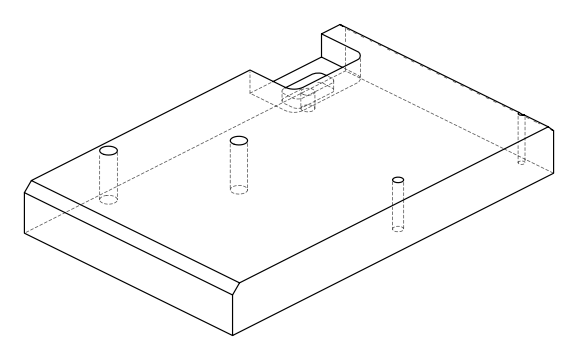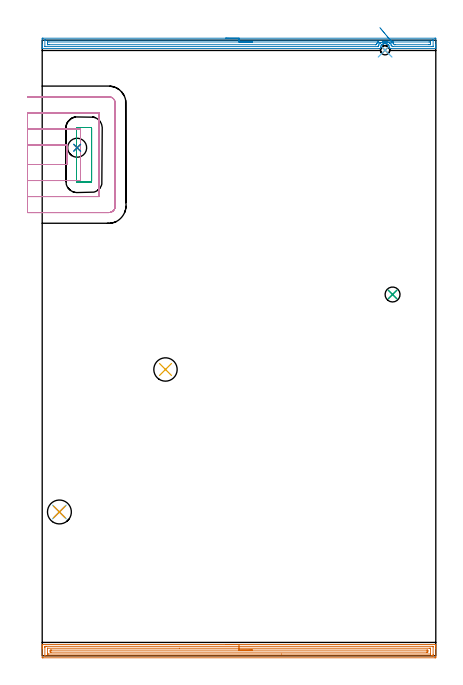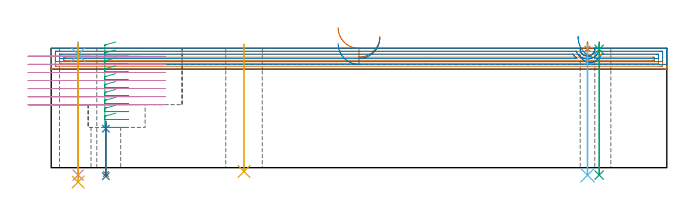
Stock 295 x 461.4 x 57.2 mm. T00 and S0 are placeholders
(PLAN: 15 operations, 9 tool changes, 34.7 min)
(1 AREA_MILL | FG_CHAMFER_SURFACE | UGT0205_001 | 9.66 min | 14746 mm3)
(2 AREA_MILL_1 | FG_CHAMFER_SURFACE_1 | UGT0205_001 | 7.41 min | 8746 mm3)
(3 MILL_RECTANGULAR_POCKET | POCKET_RECTANGULAR_STRAIGHT | UGT0201_008 | Follow Part, ap 4, ae 75% | 3.16 min | 56365 mm3)
(4 MILL_SLOT | SLOT_PARTIAL_RECTANGULAR | UGT0201_008 | Follow Part, ap 4, ae 75% | 12.8 min | 132009 mm3)
(5 INDEXABLE_INSERT_DRILL_THROUGH_HOLE_FROM_SOLID | STEP1HOLE | NXT0302_006 | 0.25 min | 13722 mm3)
(6 SPOT_DRILL | STEP1HOLE_1 | NXT0321_9005460120000 | 0.05 min | 187 mm3)
(7 SPOT_DRILL_1 | STEP1HOLE_2 | NXT0321_9005460120000 | 0.03 min | 1 mm3)
(8 SPOT_DRILL_2 | STEP1HOLE_3 | NXT0321_9005460120000 | 0.04 min | 8 mm3)
(9 SPOT_DRILL_3 | STEP1HOLE_4 | NXT0321_9005460120000 | 0.03 min | 4 mm3)
(10 DRILL_THROUGH_HOLE_INTO_CENTER | STEP1HOLE_1 | NXT0301_083 | 0.25 min | 5433 mm3)
(11 DRILL_TO_ENLARGE_THROUGH_HOLE | STEP1HOLE_1 | UGT0301_249 | 0.27 min | 8739 mm3)
(12 DRILL_THROUGH_HOLE_INTO_CENTER_1 | STEP1HOLE_2 | UGT0301_465 | 0.25 min | 2152 mm3)
(13 DRILL_THROUGH_HOLE_INTO_CENTER_2 | STEP1HOLE_3 | NXT0301_055 | 0.11 min | 1106 mm3)
(14 DRILL_TO_ENLARGE_THROUGH_HOLE_1 | STEP1HOLE_3 | NXT0301_105 | 0.11 min | 1960 mm3)
(15 DRILL_THROUGH_HOLE_INTO_CENTER_3 | STEP1HOLE_4 | NXT0301_083 | 0.25 min | 5588 mm3)
(TOOL UGT0205_001 | Chamfer Mill 20 x 3 x 45 deg. | D20 FL50 Z2)
(TOOL UGT0201_008 | End Mill 16 mm | D16 FL32 Z4)
(TOOL NXT0302_006 | Index. Insert Drill 17.5mm [880-D1750L25-05] | D17.5 PA176 FL88 Z2)
(TOOL NXT0321_9005460120000 | NC Spot Drill, 142deg, 12mm, Carbide, Uncoated | D12 PA142 FL30 Z2)
(TOOL NXT0301_083 | Carbide Drill 11.2mm [860.1-1120-056A1-MM 2214] | D11.2 PA140 FL72 Z2)
(TOOL UGT0301_249 | Twist Drill 17.9 mm | D17.9 PA118 FL130 Z2)
(TOOL UGT0301_465 | Carbide Drill 7.0 mm | D7 PA118 FL69 Z2)
(TOOL NXT0301_055 | Carbide Drill 8.4mm [860.1-0840-042A1-MM 2214] | D8.4 PA140 FL61 Z2)
(TOOL NXT0301_105 | Carbide Drill 14.25mm [860.1-1425-071A1-MM 2214] | D14.25 PA140 FL83 Z2)
(OP 1 AREA_MILL)
G17 G21 G94 G90
T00 M6
G54
G17 G0 G90 X137.5 Y8.5 S1061 M3
G43 Z67.2 H0
G94 G1 X137.538 Z66.328 F250.
X137.652 Z65.463
X137.841 Z64.612
X138.103 Z63.78
X138.437 Z62.974
X138.84 Z62.2
X139.308 Z61.464
X139.84 Z60.772
X140.429 Z60.129
X141.072 Z59.54
X141.764 Z59.008
X142.5 Z58.54
X143.274 Z58.137
X144.08 Z57.803
X144.912 Z57.541
X145.764 Z57.352
X146.628 Z57.238
X147.5 Z57.2
X294.834
X294.99 Y8.497 Z57.188
X294.993 Y8.461 Z57.152
X295. Y8.088 Z56.787
Y7.715 Z56.415
Y7.056 Z55.751
Y5.837 Z54.534
Y5.278 Z53.972
Y-0.335 Z48.362
X294.996 Y-0.944 Z47.753
X294.992 Y-1.492 Z47.206
X294.94 Y-1.494 Z47.203
X294.388 Y-1.5 Z47.2
X0.612
X0.274 Y-1.496 Z47.202
X0.01 Y-1.492 Z47.206
X0. Y-1.224 Z47.473
Y5.278 Z53.972
Y5.837 Z54.534
Y6.167 Z54.863
Y6.726 Z55.422
Y7.056 Z55.751
Y7.716 Z56.415
Y8.088 Z56.787
X0.007 Y8.461 Z57.152
X0.01 Y8.497 Z57.188
X0.166 Y8.5 Z57.2
X147.5
Y7.086 Z55.786
X292.572 Y7.085 Z55.785
X292.602 Y7.084 Z55.784
X292.99 Y7.056 Z55.756
X292.999 Y6.661 Z55.361
X293. Y0.833 Z49.533
X292.999 Y0.438 Z49.138
X292.99 Y-0.056 Z48.644
X292.631 Y-0.084 Z48.616
X292.602 Y-0.085 Z48.615
X291.739 Y-0.086 Z48.614
X2.428 Y-0.085 Z48.615
X2.398 Y-0.084 Z48.616
X2.01 Y-0.056 Z48.644
X2.001 Y0.339 Z49.039
X2. Y6.167 Z54.867
X2.001 Y6.562 Z55.262
X2.01 Y7.056 Z55.756
X2.369 Y7.084 Z55.784
X2.398 Y7.085 Z55.785
X3.261 Y7.086 Z55.786
X147.5
Y5.672 Z54.372
X290.421 Y5.671 Z54.371
X290.816 Y5.67 Z54.37
X290.947 Y5.668 Z54.368
X290.986 Y5.665 Z54.365
X290.993 Y5.583 Z54.283
X290.998 Y5.461 Z54.161
X291. Y5.278 Z53.978
Y5.095 Z53.795
X290.999 Y1.54 Z50.24
X290.99 Y1.357 Z50.057
X290.981 Y1.335 Z50.035
X290.963 Y1.332 Z50.032
X290.915 Y1.329 Z50.029
X179.399 Y1.328 Z50.028
X4.579 Y1.329 Z50.029
X4.184 Y1.33 Z50.03
X4.053 Y1.332 Z50.032
X4.014 Y1.335 Z50.035
X4.007 Y1.417 Z50.117
X4.002 Y1.539 Z50.239
X4. Y1.722 Z50.422
Y1.905 Z50.605
X4.001 Y5.459 Z54.159
X4.01 Y5.643 Z54.343
X4.019 Y5.665 Z54.365
X4.037 Y5.668 Z54.368
X4.085 Y5.671 Z54.371
X102.869 Y5.672 Z54.372
X147.5
Y4.257 Z52.957
X288.27
X288.924 Y4.25 Z52.95
X288.99 Y4.242 Z52.942
X288.995 Y4.146 Z52.846
X288.998 Y3.941 Z52.641
X289. Y3.53 Z52.23
X288.998 Y3.071 Z51.771
X288.995 Y2.856 Z51.556
X288.99 Y2.755 Z51.455
X288.891 Y2.749 Z51.449
X288.137 Y2.743 Z51.443
X288.005
X6.73
X6.076 Y2.75 Z51.45
X6.01 Y2.758 Z51.458
X6.005 Y2.854 Z51.554
X6.002 Y3.059 Z51.759
X6. Y3.47 Z52.17
X6.002 Y3.929 Z52.629
X6.005 Y4.144 Z52.844
X6.01 Y4.245 Z52.945
X6.109 Y4.251 Z52.951
X6.863 Y4.257 Z52.957
X6.995
X147.5
X148.372 Z52.995
X149.236 Z53.109
X150.088 Z53.298
X150.92 Z53.56
X151.726 Z53.894
X152.5 Z54.297
X153.236 Z54.766
X153.928 Z55.297
X154.571 Z55.886
X155.16 Z56.529
X155.692 Z57.222
X156.16 Z57.957
X156.563 Z58.731
X156.897 Z59.537
X157.159 Z60.369
X157.348 Z61.221
X157.462 Z62.086
X157.5 Z62.957
G0 Z67.2
M5
M2
(OP 2 AREA_MILL_1)
G17 G21 G94 G90
T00 M6
G54
G17 G0 G90 X137.5 Y462.9 S1061 M3
G43 Z67.2 H0
Z59.5
G94 G1 X137.538 Z58.628 F250.
X137.652 Z57.764
X137.841 Z56.912
X138.103 Z56.08
X138.437 Z55.274
X138.84 Z54.5
X139.308 Z53.764
X139.84 Z53.072
X140.429 Z52.429
X141.072 Z51.84
X141.764 Z51.309
X142.5 Z50.84
X143.274 Z50.437
X144.08 Z50.103
X144.912 Z49.841
X145.764 Z49.652
X146.628 Z49.538
X147.5 Z49.5
X294.388
X294.745 Y462.898 Z49.501
X294.99 Y462.893 Z49.504
X295. Y462.548 Z49.849
Y458.176 Z54.218
Y457.626 Z54.771
Y457.301 Z55.095
Y456.751 Z55.645
Y456.427 Z55.968
Y455.778 Z56.622
Y455.462 Z56.938
X294.998 Y455.329 Z57.063
X294.99 Y455.202 Z57.188
X294.834 Y455.2 Z57.2
X261.349
X260.504 Y455.207 Z57.193
X260.469 Y455.765 Z56.635
X260.401 Y456.208 Z56.189
X260.385 Y456.277 Z56.12
X260.274 Y456.596 Z55.797
X260.239 Y456.696 Z55.698
X260.159 Y456.864 Z55.53
X260.07 Y457.053 Z55.346
X260.046 Y457.103 Z55.296
X260.01 Y457.158 Z55.241
X259.915 Y457.301 Z55.096
X259.791 Y457.491 Z54.908
X259.685 Y457.619 Z54.78
X259.493 Y457.85 Z54.549
X259.477 Y457.866 Z54.534
X259.339 Y457.996 Z54.402
X258.984 Y458.271 Z54.129
X258.601 Y458.505 Z53.895
X258.384 Y458.607 Z53.791
X258.224 Y458.669 Z53.727
X258.164 Y458.693 Z53.704
X258.04 Y458.733 Z53.666
X257.938 Y458.765 Z53.634
X257.844 Y458.788 Z53.611
X257.777 Y458.803 Z53.593
X257.708 Y458.821 Z53.577
X257.654 Y458.831 Z53.568
X257.621 Y458.837 Z53.562
X257.482 Y458.859 Z53.535
X257.48
X257.355 Y458.877 Z53.522
X257.318 Y458.881 Z53.516
X257.287 Y458.886 Z53.513
X257.254 Y458.89 Z53.509
X257.035 Y458.893 Z53.501
X256.797 Y458.891 Z53.507
X256.746 Y458.89 Z53.509
X256.332 Y458.823 Z53.574
X256.12 Y458.77 Z53.626
X255.924 Y458.721 Z53.677
X255.691 Y458.639 Z53.758
X255.545 Y458.574 Z53.823
X255.464 Y458.538 Z53.86
X255.297 Y458.451 Z53.949
X255.244 Y458.423 Z53.977
X255.031 Y458.288 Z54.112
X254.892 Y458.176 Z54.22
X254.801 Y458.104 Z54.294
X254.666 Y457.997 Z54.402
X254.604 Y457.934 Z54.465
X254.557 Y457.884 Z54.512
X254.503 Y457.83 Z54.569
X254.389 Y457.712 Z54.686
X254.348 Y457.662 Z54.736
X254.292 Y457.593 Z54.803
X254.206 Y457.49 Z54.908
X254.139 Y457.408 Z54.989
X254.074 Y457.301 Z55.095
X253.954 Y457.102 Z55.295
X253.748 Y456.665 Z55.734
X253.674 Y456.427 Z55.969
X253.61 Y456.224 Z56.175
X253.606 Y456.21 Z56.19
X253.531 Y455.764 Z56.634
X253.504 Y455.314 Z57.083
X253.496 Y455.206 Z57.192
X253.313 Y455.2 Z57.2
X0.166
X0.01 Y455.202 Z57.188
X0.002 Y455.329 Z57.063
X0. Y455.462 Z56.938
Y455.778 Z56.622
Y456.427 Z55.968
Y457.626 Z54.771
Y458.176 Z54.218
Y462.273 Z50.124
X0.003 Y462.548 Z49.849
X0.01 Y462.893 Z49.504
X0.255 Y462.898 Z49.501
X0.612 Y462.9 Z49.5
X147.5
Y461.486 Z50.914
X292.602 Y461.485 Z50.915
X292.795 Y461.484 Z50.916
X292.949 Y461.481 Z50.919
X292.982 Y461.479 Z50.921
X292.99 Y461.462 Z50.938
X292.993 Y461.434 Z50.966
X292.999 Y461.284 Z51.116
Y456.912 Z55.488
X292.997 Y456.782 Z55.618
X292.992 Y456.678 Z55.722
X292.987 Y456.621 Z55.779
X292.952 Y456.62 Z55.78
X292.602 Y456.616 Z55.784
X292.41 Y456.615 Z55.785
X291.709 Y456.614 Z55.786
X262.944
X262.593 Y456.616 Z55.784
X262.418 Y456.619 Z55.781
X262.338 Y456.621 Z55.779
X262.242 Y456.859 Z55.541
X262.052 Y457.301 Z55.099
X261.884 Y457.652 Z54.748
X261.531 Y458.176 Z54.224
X261.349 Y458.403 Z53.997
X261.186 Y458.59 Z53.81
X261.033 Y458.744 Z53.656
X260.873 Y458.893 Z53.507
X260.677 Y459.05 Z53.35
X260.456 Y459.219 Z53.181
X259.952 Y459.544 Z52.856
X259.563 Y459.743 Z52.657
X259.131 Y459.924 Z52.476
X258.67 Y460.074 Z52.326
X258.464 Y460.127 Z52.273
X258.073 Y460.208 Z52.192
X257.777 Y460.254 Z52.146
X257.4 Y460.294 Z52.106
X256.885 Y460.301 Z52.099
X256.513 Y460.288 Z52.112
X255.992 Y460.213 Z52.187
X255.742 Y460.169 Z52.231
X255.099 Y460.004 Z52.396
X255.037 Y459.985 Z52.415
X254.863 Y459.924 Z52.476
X254.403 Y459.731 Z52.669
X254.323 Y459.695 Z52.705
X254.206 Y459.633 Z52.767
X253.831 Y459.417 Z52.983
X253.666 Y459.312 Z53.088
X253.313 Y459.05 Z53.35
X253.011 Y458.779 Z53.621
X252.857 Y458.622 Z53.778
X252.712 Y458.47 Z53.93
X252.459 Y458.176 Z54.224
X252.42 Y458.127 Z54.273
X252.1 Y457.615 Z54.785
X251.95 Y457.301 Z55.099
X251.82 Y457.015 Z55.385
X251.673 Y456.62 Z55.78
X251.657 Y456.619 Z55.781
X251.615 Y456.616 Z55.784
X251.527 Y456.615 Z55.785
X251.336 Y456.614 Z55.786
X2.398 Y456.615 Z55.785
X2.205 Y456.616 Z55.784
X2.051 Y456.619 Z55.781
X2.018 Y456.621 Z55.779
X2.01 Y456.638 Z55.762
X2.007 Y456.666 Z55.734
X2.001 Y456.815 Z55.585
Y461.284 Z51.116
X2.007 Y461.434 Z50.966
X2.01 Y461.462 Z50.938
X2.018 Y461.479 Z50.921
X2.051 Y461.481 Z50.919
X2.205 Y461.484 Z50.916
X2.398 Y461.485 Z50.915
X2.589 Y461.486 Z50.914
X147.5
Y460.072 Z52.328
X251.677 Y460.071 Z52.329
X251.777 Y460.07 Z52.33
X251.857 Y460.067 Z52.333
X251.894 Y460.065 Z52.335
X251.876 Y460.045 Z52.355
X251.74 Y459.924 Z52.476
X251.628 Y459.825 Z52.575
X251.527 Y459.734 Z52.666
X251.179 Y459.391 Z53.009
X250.872 Y459.05 Z53.35
X250.764 Y458.923 Z53.477
X250.634 Y458.758 Z53.642
X250.403 Y458.402 Z53.998
X250.261 Y458.176 Z54.224
X250.193 Y458.065 Z54.335
X250.177 Y458.043 Z54.357
X250.171 Y458.036 Z54.364
X250.141 Y458.034 Z54.366
X250.042 Y458.03 Z54.37
X249.891 Y458.029 Z54.371
X249.741 Y458.028 Z54.372
X5.077 Y458.029
X4.333 Y458.03 Z54.37
X4.184 Y458.032 Z54.368
X4.036 Y458.035 Z54.365
X4.009 Y458.041 Z54.359
X4.006 Y458.068 Z54.332
X4.002 Y458.116 Z54.284
X4.001 Y458.176 Z54.224
X4. Y458.356 Z54.044
Y459.05 Z53.35
Y459.23 Z53.17
X4.004 Y459.924 Z52.476
X4.007 Y460.014 Z52.386
X4.01 Y460.055 Z52.345
X4.04 Y460.066 Z52.334
X5.077 Y460.071 Z52.329
X147.5 Y460.072 Z52.328
X148.372 Z52.367
X149.236 Z52.48
X150.088 Z52.669
X150.92 Z52.932
X151.726 Z53.265
X152.5 Z53.668
X153.236 Z54.137
X153.928 Z54.668
X154.571 Z55.257
X155.16 Z55.901
X155.692 Z56.593
X156.16 Z57.328
X156.563 Z58.102
X156.897 Z58.908
X157.159 Z59.74
X157.348 Z60.592
X157.462 Z61.457
X157.5 Z62.328
G0 Z67.2
X252.555 Y459.658
Z62.751
G1 X252.556 Z61.879
X252.633 Y459.661 Z61.01
X252.785 Y459.668 Z60.151
X253.012 Y459.677 Z59.308
X253.311 Y459.69 Z58.489
X253.68 Y459.706 Z57.699
X254.117 Y459.724 Z56.944
X254.617 Y459.746 Z56.23
X255.178 Y459.77 Z55.562
X255.795 Y459.796 Z54.946
X256.463 Y459.824 Z54.386
X257.178 Y459.855 Z53.886
X257.933 Y459.887 Z53.451
X258.724 Y459.921 Z53.083
X259.543 Y459.956 Z52.785
X260.385 Y459.992 Z52.56
X261.244 Y460.028 Z52.41
X262.112 Y460.065 Z52.335
X262.161 Y460.067 Z52.333
X262.242 Y460.069 Z52.331
X262.985 Y460.071 Z52.329
X263.135 Y460.072 Z52.328
X289.923 Y460.071 Z52.329
X290.667 Y460.07 Z52.33
X290.816 Y460.068 Z52.332
X290.965 Y460.065 Z52.335
X290.991 Y460.059 Z52.341
X290.994 Y460.032 Z52.368
X290.998 Y459.984 Z52.416
X290.999 Y459.924 Z52.476
X291. Y459.744 Z52.656
Y459.05 Z53.35
Y458.87 Z53.53
X290.996 Y458.176 Z54.224
X290.993 Y458.086 Z54.314
X290.99 Y458.045 Z54.355
X290.96 Y458.034 Z54.366
X289.923 Y458.029 Z54.371
X264.771
X264.028 Y458.031 Z54.369
X263.878 Y458.034 Z54.366
X263.84 Y458.035 Z54.365
X263.821 Y458.053 Z54.347
X263.135 Y459.05 Z53.35
X262.916 Y459.3 Z53.1
X262.712 Y459.514 Z52.886
X262.501 Y459.716 Z52.684
X262.172 Y460.002 Z52.398
X262.139 Y460.033 Z52.367
X262.112 Y460.065 Z52.335
X261.652 Y460.613 Z51.835
X261.166 Y461.192 Z51.4
X260.657 Y461.797 Z51.032
X260.129 Y462.425 Z50.734
X259.587 Y463.071 Z50.509
X259.034 Y463.729 Z50.359
X258.475 Y464.394 Z50.284
X257.914 Y465.062 Z50.285
X257.355 Y465.727 Z50.362
X256.803 Y466.385 Z50.514
X256.261 Y467.03 Z50.741
X255.734 Y467.658 Z51.04
X255.225 Y468.263 Z51.409
X254.74 Y468.841 Z51.846
X254.28 Y469.388 Z52.347
X253.851 Y469.899 Z52.909
X253.455 Y470.371 Z53.526
X253.094 Y470.799 Z54.195
G0 Z67.2
M5
M2
(OP 3 MILL_RECTANGULAR_POCKET)
G17 G21 G94 G90
T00 M6
G54
G17 G0 G90 X30.894 Y396. S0 M3
G43 Z67.2 H0
Z60.2
G94 G1 X26.3 Z58.969 F250.
X26.222 Z58.948
X26.033 Y395.943 Z58.895
X25.872 Y395.828 Z58.842
X25.757 Y395.667 Z58.789
X25.7 Y395.478 Z58.736
Y395.4 Z58.715
Y375.6 Z53.41
Y355.8 F500.
G3 X26.3 Y355.2 R0.6
G1 X36.4
G3 X37. Y355.8 R0.6
G1 Y395.4
G3 X36.4 Y396. R0.6
G1 X26.3
G3 X25.7 Y395.4 R0.6
G1 Y375.6
Y374.6
G0 X30.894 Y396. Z56.41
G1 X26.3 Z55.179 F250.
X26.222 Z55.158
X26.033 Y395.943 Z55.105
X25.872 Y395.828 Z55.052
X25.757 Y395.667 Z54.999
X25.7 Y395.478 Z54.946
Y395.4 Z54.925
Y375.6 Z49.62
Y355.8 F500.
G3 X26.3 Y355.2 R0.6
G1 X36.4
G3 X37. Y355.8 R0.6
G1 Y395.4
G3 X36.4 Y396. R0.6
G1 X26.3
G3 X25.7 Y395.4 R0.6
G1 Y375.6
Y374.6
G0 X30.894 Y396. Z52.62
G1 X26.3 Z51.389 F250.
X26.222 Z51.368
X26.033 Y395.943 Z51.315
X25.872 Y395.828 Z51.262
X25.757 Y395.667 Z51.209
X25.7 Y395.478 Z51.156
Y395.4 Z51.135
Y375.6 Z45.83
Y355.8 F500.
G3 X26.3 Y355.2 R0.6
G1 X36.4
G3 X37. Y355.8 R0.6
G1 Y395.4
G3 X36.4 Y396. R0.6
G1 X26.3
G3 X25.7 Y395.4 R0.6
G1 Y375.6
Y374.6
G0 X30.894 Y396. Z48.83
G1 X26.3 Z47.599 F250.
X26.222 Z47.578
X26.033 Y395.943 Z47.525
X25.872 Y395.828 Z47.472
X25.757 Y395.667 Z47.419
X25.7 Y395.478 Z47.366
Y395.4 Z47.345
Y375.6 Z42.04
Y355.8 F500.
G3 X26.3 Y355.2 R0.6
G1 X36.4
G3 X37. Y355.8 R0.6
G1 Y395.4
G3 X36.4 Y396. R0.6
G1 X26.3
G3 X25.7 Y395.4 R0.6
G1 Y375.6
Y374.6
G0 X30.894 Y396. Z45.04
G1 X26.3 Z43.809 F250.
X26.222 Z43.788
X26.033 Y395.943 Z43.735
X25.872 Y395.828 Z43.682
X25.757 Y395.667 Z43.629
X25.7 Y395.478 Z43.576
Y395.4 Z43.555
Y375.6 Z38.25
Y355.8 F500.
G3 X26.3 Y355.2 R0.6
G1 X36.4
G3 X37. Y355.8 R0.6
G1 Y395.4
G3 X36.4 Y396. R0.6
G1 X26.3
G3 X25.7 Y395.4 R0.6
G1 Y375.6
Y374.6
G0 X30.894 Y396. Z41.25
G1 X26.3 Z40.019 F250.
X26.222 Z39.998
X26.033 Y395.943 Z39.945
X25.872 Y395.828 Z39.892
X25.757 Y395.667 Z39.839
X25.7 Y395.478 Z39.786
Y395.4 Z39.765
Y375.6 Z34.46
Y355.8 F500.
G3 X26.3 Y355.2 R0.6
G1 X36.4
G3 X37. Y355.8 R0.6
G1 Y395.4
G3 X36.4 Y396. R0.6
G1 X26.3
G3 X25.7 Y395.4 R0.6
G1 Y375.6
Y374.6
G0 X30.894 Y396. Z37.46
G1 X26.3 Z36.229 F250.
X26.222 Z36.208
X26.033 Y395.943 Z36.155
X25.872 Y395.828 Z36.102
X25.757 Y395.667 Z36.049
X25.7 Y395.478 Z35.996
Y395.4 Z35.975
Y375.6 Z30.67
Y355.8 F500.
G3 X26.3 Y355.2 R0.6
G1 X36.4
G3 X37. Y355.8 R0.6
G1 Y395.4
G3 X36.4 Y396. R0.6
G1 X26.3
G3 X25.7 Y395.4 R0.6
G1 Y375.6
Y374.6
G0 X30.894 Y396. Z33.67
G1 X26.3 Z32.439 F250.
X26.222 Z32.418
X26.033 Y395.943 Z32.365
X25.872 Y395.828 Z32.312
X25.757 Y395.667 Z32.259
X25.7 Y395.478 Z32.206
Y395.4 Z32.185
Y375.6 Z26.88
Y355.8 F500.
G3 X26.3 Y355.2 R0.6
G1 X36.4
G3 X37. Y355.8 R0.6
G1 Y395.4
G3 X36.4 Y396. R0.6
G1 X26.3
G3 X25.7 Y395.4 R0.6
G1 Y375.6
Y374.6
G0 X30.894 Y396. Z29.88
G1 X26.3 Z28.649 F250.
X26.222 Z28.628
X26.033 Y395.943 Z28.575
X25.872 Y395.828 Z28.522
X25.757 Y395.667 Z28.469
X25.7 Y395.478 Z28.416
Y395.4 Z28.395
Y375.6 Z23.09
Y355.8 F500.
G3 X26.3 Y355.2 R0.6
G1 X36.4
G3 X37. Y355.8 R0.6
G1 Y395.4
G3 X36.4 Y396. R0.6
G1 X26.3
G3 X25.7 Y395.4 R0.6
G1 Y375.6
Y374.6
G0 X30.894 Y396. Z26.09
G1 X26.3 Z24.859 F250.
X26.222 Z24.838
X26.033 Y395.943 Z24.785
X25.872 Y395.828 Z24.732
X25.757 Y395.667 Z24.679
X25.7 Y395.478 Z24.626
Y395.4 Z24.605
Y375.6 Z19.3
Y355.8 F500.
G3 X26.3 Y355.2 R0.6
G1 X36.4
G3 X37. Y355.8 R0.6
G1 Y395.4
G3 X36.4 Y396. R0.6
G1 X26.3
G3 X25.7 Y395.4 R0.6
G1 Y375.6
Y374.6
G0 Z67.2
M5
M2
(OP 4 MILL_SLOT)
G17 G21 G94 G90
T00 M6
G54
G17 G0 G90 X-11. Y368.2 S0 M3
G43 Z67.2 H0
Z53.343
G94 G1 X-8. F250.
X18.7 F500.
Y383.
X-8.
X-11. F250.
Y356.2
X-8.
X25.698 F500.
X28.698 F250.
X28.692 Y395. F500.
X25.692 F250.
X-8. F500.
X-11. F250.
Y344.2
X-8.
X42.7 F500.
Y407.
X-8.
X-11. F250.
Y332.2
X-8.
X49.9 F500.
G3 X54.7 Y337. R4.8
G1 Y414.2
G3 X49.9 Y419. R4.8
G1 X-8.
X-11. F250.
G0 Y368.2 Z49.486
G1 X-8.
X18.7 F500.
Y383.
X-8.
X-11. F250.
Y356.2
X-8.
X25.698 F500.
X28.698 F250.
X28.692 Y395. F500.
X25.692 F250.
X-8. F500.
X-11. F250.
Y344.2
X-8.
X42.7 F500.
Y407.
X-8.
X-11. F250.
Y332.2
X-8.
X49.9 F500.
G3 X54.7 Y337. R4.8
G1 Y414.2
G3 X49.9 Y419. R4.8
G1 X-8.
X-11. F250.
G0 Y368.2 Z45.629
G1 X-8.
X18.7 F500.
Y383.
X-8.
X-11. F250.
Y356.2
X-8.
X25.698 F500.
X28.698 F250.
X28.692 Y395. F500.
X25.692 F250.
X-8. F500.
X-11. F250.
Y344.2
X-8.
X42.7 F500.
Y407.
X-8.
X-11. F250.
Y332.2
X-8.
X49.9 F500.
G3 X54.7 Y337. R4.8
G1 Y414.2
G3 X49.9 Y419. R4.8
G1 X-8.
X-11. F250.
G0 Y368.2 Z41.771
G1 X-8.
X18.7 F500.
Y383.
X-8.
X-11. F250.
Y356.2
X-8.
X25.698 F500.
X28.698 F250.
X28.692 Y395. F500.
X25.692 F250.
X-8. F500.
X-11. F250.
Y344.2
X-8.
X42.7 F500.
Y407.
X-8.
X-11. F250.
Y332.2
X-8.
X49.9 F500.
G3 X54.7 Y337. R4.8
G1 Y414.2
G3 X49.9 Y419. R4.8
G1 X-8.
X-11. F250.
G0 Y368.2 Z37.914
G1 X-8.
X18.7 F500.
Y383.
X-8.
X-11. F250.
Y356.2
X-8.
X25.698 F500.
X28.698 F250.
X28.692 Y395. F500.
X25.692 F250.
X-8. F500.
X-11. F250.
Y344.2
X-8.
X42.7 F500.
Y407.
X-8.
X-11. F250.
Y332.2
X-8.
X49.9 F500.
G3 X54.7 Y337. R4.8
G1 Y414.2
G3 X49.9 Y419. R4.8
G1 X-8.
X-11. F250.
G0 Y368.2 Z34.057
G1 X-8.
X18.7 F500.
Y383.
X-8.
X-11. F250.
Y356.2
X-8.
X25.698 F500.
X28.698 F250.
X28.692 Y395. F500.
X25.692 F250.
X-8. F500.
X-11. F250.
Y344.2
X-8.
X42.7 F500.
Y407.
X-8.
X-11. F250.
Y332.2
X-8.
X49.9 F500.
G3 X54.7 Y337. R4.8
G1 Y414.2
G3 X49.9 Y419. R4.8
G1 X-8.
X-11. F250.
G0 Y368.2 Z30.2
G1 X-8.
X18.7 F500.
Y383.
X-8.
X-11. F250.
Y356.2
X-8.
X25.698 F500.
X28.698 F250.
X28.692 Y395. F500.
X25.692 F250.
X-8. F500.
X-11. F250.
Y344.2
X-8.
X42.7 F500.
Y407.
X-8.
X-11. F250.
Y332.2
X-8.
X49.9 F500.
G3 X54.7 Y337. R4.8
G1 Y414.2
G3 X49.9 Y419. R4.8
G1 X-8.
X-11. F250.
G0 Z67.2
M5
M2
(OP 5 INDEXABLE_INSERT_DRILL_THROUGH_HOLE_FROM_SOLID)
G17 G21 G94 G90
T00 M6
G54
G17 G0 G90 X92.4 Y214.6 S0 M3
G43 Z67.2 H1
G94 G81 G98 Z-1.806 F250. R59.2
G80
M5
M2
(OP 6 SPOT_DRILL)
G17 G21 G94 G90
T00 M6
G54
G17 G0 G90 X12.9 Y107.8 S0 M3
G43 Z67.2 H0
G94 G81 G98 Z54.2 F250. R60.2
G80
M5
M2
(OP 7 SPOT_DRILL_1)
G17 G21 G94 G90
T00 M6
G54
G17 G0 G90 X257. Y453.9 S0 M3
G43 Z67.2 H0
G94 G81 G98 Z56.899 F250. R60.2
G80
M5
M2
(OP 8 SPOT_DRILL_2)
G17 G21 G94 G90
T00 M6
G54
G17 G0 G90 X26.2 Y380.8 S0 M3
G43 Z67.2 H0
G94 G81 G98 Z18.685 F250. R22.3
G80
M5
M2
(OP 9 SPOT_DRILL_3)
G17 G21 G94 G90
T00 M6
G54
G17 G0 G90 X262.6 Y270.8 S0 M3
G43 Z67.2 H0
G94 G81 G98 Z56.709 F250. R60.2
G80
M5
M2
(OP 10 DRILL_THROUGH_HOLE_INTO_CENTER)
G17 G21 G94 G90
T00 M6
G54
G17 G0 G90 X12.9 Y107.8 S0 M3
G43 Z67.2 H1
G94 G73 G98 Z-3.538 F250. Q10.123 R59.2
G80
M5
M2
(OP 11 DRILL_TO_ENLARGE_THROUGH_HOLE)
G17 G21 G94 G90
T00 M6
G54
G17 G0 G90 X12.9 Y107.8 S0 M3
G43 Z67.2 H0
G94 G73 G98 Z-6.878 F250. Q16.019 R59.2
G80
M5
M2
(OP 12 DRILL_THROUGH_HOLE_INTO_CENTER_1)
G17 G21 G94 G90
T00 M6
G54
G17 G0 G90 X257. Y453.9 S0 M3
G43 Z67.2 H0
G94 G73 G98 Z-3.603 F250. Q6.756 R59.2
G80
M5
M2
(OP 13 DRILL_THROUGH_HOLE_INTO_CENTER_2)
G17 G21 G94 G90
T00 M6
G54
G17 G0 G90 X26.2 Y380.8 S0 M3
G43 Z67.2 H1
G94 G81 G98 Z-3.029 F250. R21.3
G80
M5
M2
(OP 14 DRILL_TO_ENLARGE_THROUGH_HOLE_1)
G17 G21 G94 G90
T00 M6
G54
G17 G0 G90 X26.2 Y380.8 S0 M3
G43 Z67.2 H1
G94 G81 G98 Z-4.093 F250. R21.3
G80
M5
M2
(OP 15 DRILL_THROUGH_HOLE_INTO_CENTER_3)
G17 G21 G94 G90
T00 M6
G54
G17 G0 G90 X262.6 Y270.8 S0 M3
G43 Z67.2 H1
G94 G73 G98 Z-3.538 F250. Q10.123 R59.2
G80
M5
M2
